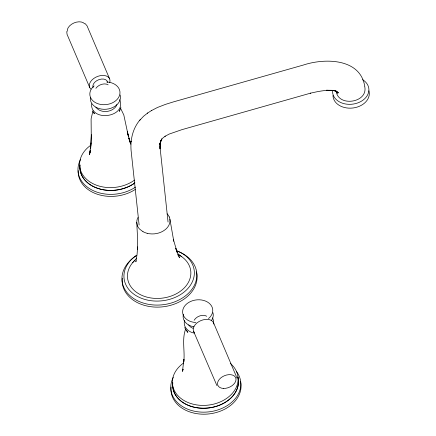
<?xml version="1.0" encoding="UTF-8"?>
<svg xmlns="http://www.w3.org/2000/svg" width="436" height="436" viewBox="0 0 436 436"><rect width="100%" height="100%" fill="white"/><g stroke="black" fill="none" stroke-linecap="round" stroke-linejoin="round"><path stroke-width="0.65" d="M91.064 142.943L90.661 148.398L91.255 135.999L91.097 118.865L92.993 110.706M91.326 134.653L91.059 143.128L89.489 154.753L90.394 150.06L89.712 153.379L90.012 152.442M91.538 103.823C90.519 122.472 127.061 117.382 119.644 99.61M213.498 323.136L213.596 320.956L212.615 317.849M136.168 260.717L135.825 261.813L137.057 254.477L137.656 246.934L137.553 249.185L137.64 239.577L136.741 222.327L137.024 219.858L137.945 217.455M160.159 143.335L159.974 148.91L160.159 143.177M66.752 31.545L67.051 34.335L89.669 87.423M119.851 109.872L119.393 111.376L120.914 107.507M185.6 329.109C181.73 339.622 185.066 351.035 183.785 361.902L183.921 359.324L182.504 371.167L182.842 370.082M184.657 320.536C182.531 326.711 188.483 332.199 194.194 333.099M183.011 369.543L182.303 371.172L183.24 369.172M90.159 151.973L90.35 151.548M161.783 138.915L159.609 144.463L161.74 138.98M139.76 120.292L143.613 116.205L147.755 112.957M140.288 119.578C132.936 127.933 130.206 139.411 131.073 150.327L139.122 225.025M132.609 262.723L136.659 258.134M151.368 110.646L157.391 107.507L165.495 104.373L173.555 101.855L303.402 65.029C324.548 58.026 360.49 58.048 364.796 86.601M147.357 113.218L151.603 110.488M147.166 233.315C153.336 234.84 160.257 233.592 165.266 229.609A16.682 12.497 -6.2 0 0 168.819 225.347C170.187 222.763 170.422 219.586 169.25 216.883M333.753 90.426L335.927 91.097L332.079 90.312L326.499 90.225L335.284 90.775C326.864 89.424 318.405 91.397 310.225 93.233L310.574 93.151L181.954 129.645L169.239 134.048L164.933 136.332L165.26 136.119L162.563 138.277L160.513 141.068L161.167 140.147L160.012 143.956L160.437 142.027L159.958 146.578L168.045 222.044M333.807 90.459L336.205 91.249L338.391 92.803L336.254 91.26L337.987 93.021L336.145 91.113L337.562 93.184L336.363 91.44M193.001 328.39L190.45 326.94L188.603 324.956M142.964 231.663L139.64 229.118A16.65 12.464 -6 0 1 137.52 225.919M177.981 253.916L181.349 256.428M85.189 23.648L87.015 25.789L109.632 78.878M177.561 254.597L178.351 255.529M95.827 107.174C100.28 113.104 110.041 112.701 115.006 107.632A11.254 8.442 -5.8 0 0 116.875 104.547M216.943 385.62L193.589 331.36M92.83 111.605L94.41 113.742L93.658 112.341M120.565 108.27L123.808 114.979L128.495 136.828L127.263 131.547L130.56 143.64L128.762 138.005L130.822 144.3M186.445 330.139L187.834 332.39L185.327 328.913L184.75 327.376M178.771 256.292L179.512 257.785L175.768 248.411L177.267 252.64L173.484 239.827L173.762 241.135L169.92 219.259M213.553 322.814L236.394 376.551M137.509 225.919L136.741 222.327M336.189 91.075C337.9 107.283 367.984 102.923 364.801 86.851M236.519 377.238L236.546 377.958M67.231 31.321A9.696 6.262 -23.1 0 1 73.973 22.95A9.696 6.262 -23.1 0 1 84.709 23.838M95.876 88.317A7.755 5.009 -23.1 0 1 108.144 84.835M93.102 87.565A7.755 5.009 -23.1 0 1 98.956 79.635A7.755 5.009 -23.1 0 1 107.61 82.415M90.906 89.113A10.856 7.014 -23.1 0 1 97.866 76.322A10.856 7.014 -23.1 0 1 109.763 82.42M120.167 94.917A15.124 11.325 -6.2 0 1 106.297 109.234A15.124 11.325 -6.2 0 1 90.383 97.659M106.722 81.99A15.124 11.325 -6.2 0 1 119.132 96.449A15.124 11.325 -6.2 0 1 96.928 103.359A15.124 11.325 -6.2 0 1 94.132 85.908M134.838 182.918A32.956 24.683 -6.2 0 1 98.127 188.483A33.032 24.738 -6.2 0 1 79.941 165.004M80.011 165.004A32.956 24.683 -6.2 0 0 98.127 188.483A33.032 24.738 -6.2 0 0 134.888 182.957M134.533 180.106A32.956 24.683 -6.2 0 1 87.887 180.428A32.956 24.683 -6.2 0 1 90.852 145.188M129.345 140.79A32.956 24.683 -6.2 0 1 131.509 141.749M135.204 189.486A35.136 26.318 -6.2 0 1 97.479 194.287A35.136 26.318 -6.2 0 1 78.208 170.601M135.514 187.088A35.136 26.318 -6.2 0 1 92.416 190.254A35.136 26.318 -6.2 0 1 80.491 159.62M194.134 320.264A7.755 5.009 -23.1 0 1 206.729 316.242M194.325 332.532A10.856 7.014 -23.1 0 1 200.794 320.645A10.856 7.014 -23.1 0 1 213.902 324.15M212.953 312.716A15.124 11.325 -6.2 0 1 211.564 320.362M193.96 326.842A15.124 11.325 -6.2 0 1 183.371 314.34M195.873 322.504A15.124 11.325 -6.2 0 1 183.469 308.045A15.124 11.325 -6.2 0 1 205.667 301.129A15.124 11.325 -6.2 0 1 208.463 318.58M237.876 377.423A32.956 24.683 -6.2 0 1 207.084 408.074A32.956 24.683 -6.2 0 1 172.798 382.803M230.442 363.531A32.956 24.683 -6.2 0 1 226.513 398.477A32.956 24.683 -6.2 0 1 180.319 397.937A32.956 24.683 -6.2 0 1 183.638 362.986M240.487 381.364A35.136 26.318 -6.2 0 1 207.661 414.047A35.136 26.318 -6.2 0 1 171.103 387.103M237.789 376.818A33.032 24.738 -6.2 0 1 207.492 408.096A33.032 24.738 -6.2 0 1 172.727 382.803M236.535 371.597A35.136 26.318 -6.2 0 1 207.868 411.971A35.136 26.318 -6.2 0 1 173.283 377.418M368.938 90.819A18.225 13.647 -6.2 0 1 353.111 107.975A18.225 13.647 -6.2 0 1 332.973 95.462M362.578 79.695A18.225 13.647 -6.2 0 1 357.58 102.983A18.225 13.647 -6.2 0 1 332.624 90.29M179.022 254.984A31.795 23.811 -6.2 0 1 183.867 288.316A31.795 23.811 -6.2 0 1 139.28 294.077A31.795 23.811 -6.2 0 1 134.435 260.744M147.177 233.293A16.65 12.448 -6.1 0 1 142.981 231.647M167.141 213.804A16.65 12.448 -6.1 0 1 169.239 217.014M196.44 271.89A37.561 28.133 -6.2 0 1 161.473 306.955A37.561 28.133 -6.2 0 1 122.303 278.157M176.651 250.695A35.311 26.443 -6.2 0 1 187.442 288.975A35.311 26.443 -6.2 0 1 134.996 294.97A35.311 26.443 -6.2 0 1 136.539 255.278M176.727 251A37.561 28.133 -6.2 0 1 190.074 291.57A37.561 28.133 -6.2 0 1 134.065 298.807A37.561 28.133 -6.2 0 1 135.345 256.346M135.814 256.03A37.561 28.133 -6.2 0 1 136.779 255.414M223.592 388.432A9.696 6.262 -23.1 0 0 235.881 378.301A9.696 6.262 -23.1 0 0 220.834 377.87A9.696 6.262 -23.1 0 0 223.592 388.432"/></g></svg>
